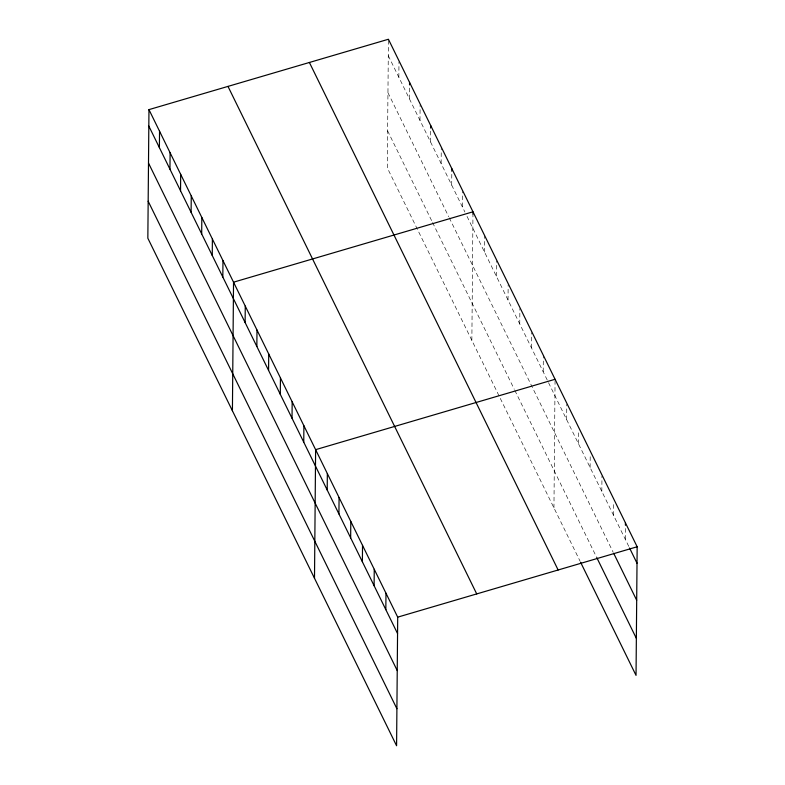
<?xml version="1.0" encoding="UTF-8"?>
<svg xmlns="http://www.w3.org/2000/svg" width="785" height="785" viewBox="0 0 785 785"><rect width="100%" height="100%" fill="white"/><g stroke="black" fill="none" stroke-linecap="round" stroke-linejoin="round"><path stroke-width="0.59" stroke-dasharray="3.92 2.94" d="M388.408 40.428L387.299 167.862L580.066 561.177M398.849 77.264L398.976 61.995M409.417 98.831L409.534 84.741M419.985 120.399L420.122 105.131M430.563 141.967L430.68 127.876M441.131 163.535L441.268 148.267M451.699 185.103L451.826 171.012M462.277 206.671L462.404 191.412M471.863 340.415L472.962 214.158M484.571 252.171L484.718 235.726M496.297 276.094L496.434 260.826M508.023 300.017L508.16 284.759M519.748 323.95L519.886 308.682M531.474 347.873L531.612 332.604M543.2 371.796L543.348 355.36M553.945 507.895L555.064 380.46M566.652 419.651L566.79 404.383M578.378 443.574L578.486 431.828M590.104 467.497L590.212 455.761M601.83 491.43L601.967 476.161M613.556 515.353L613.664 503.607M625.282 539.275L625.409 525.185M388.271 55.686L464.916 212.068M467.026 216.385L547.999 381.588M548.529 382.678L629.55 547.979M387.947 92.709L448.735 216.729M449.265 217.808L613.232 552.365M387.613 130.84L432.015 221.429M432.545 222.508L514.293 389.311M514.832 390.4L596.914 557.88"/><path stroke-width="1.18" d="M148.964 109.625L147.845 238.238L396.582 745.75L397.701 617.147L148.964 109.625L388.418 39.25L637.155 546.762L636.036 675.375L580.596 562.266M159.394 147.639L159.541 131.193M169.962 169.207L170.109 152.771M180.54 190.775L180.678 174.339M191.108 212.343L191.255 195.907M201.686 233.92L201.823 217.474M212.254 255.488L212.392 239.042M222.822 277.056L222.969 260.61M232.419 410.79L233.537 282.188L472.992 211.803L472.962 214.158M245.126 322.547L245.263 306.111M256.852 346.479L256.989 330.034M268.578 370.402L268.715 353.957M280.304 394.325L280.441 377.889M292.03 418.248L292.167 401.812M303.756 442.181L303.893 425.735M314.5 578.27L315.619 449.668L555.073 379.283M327.208 490.026L327.345 473.59M338.934 513.949L339.071 497.513M350.659 537.882L350.797 521.436M362.385 561.805L362.523 545.369M374.111 585.728L374.249 569.292M385.837 609.66L385.975 593.215M409.534 84.741L409.564 82.386M430.68 127.876L430.7 125.531M451.826 171.012L451.846 168.667M625.409 525.185L625.429 522.839M397.701 617.147L637.155 546.762M629.55 547.979L637.008 563.208M613.772 553.454L636.684 600.221M596.914 557.88L636.35 638.352M309.398 62.476L558.135 569.988M227.984 86.399L476.721 593.921M148.826 126.071L397.563 633.583M148.502 163.084L397.239 670.596M148.169 201.225L396.906 708.737"/></g></svg>
